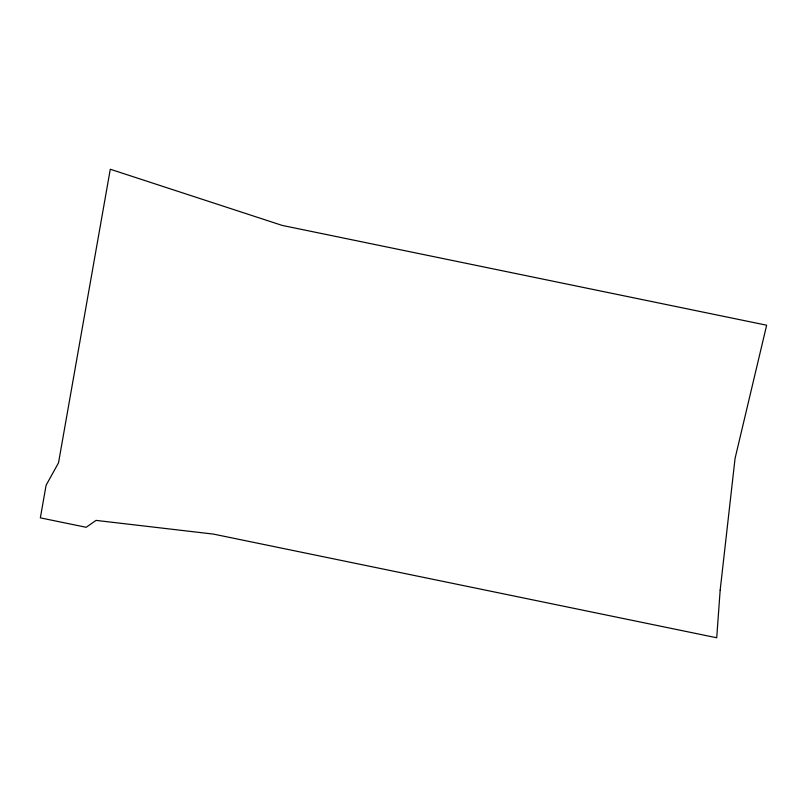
<?xml version="1.0" encoding="UTF-8"?>
<svg xmlns="http://www.w3.org/2000/svg" width="807" height="807" viewBox="0 0 807 807"><rect width="100%" height="100%" fill="white"/><g stroke="black" fill="none" stroke-linecap="round" stroke-linejoin="round"><path stroke-width="1.21" d="M720.167 590.139L716.717 637.762L213.472 534.103L96.063 520.394L86.157 527.294L40.35 517.852L46.09 485.279L58.518 462.825L110.287 169.238L282.228 225.425L766.65 325.211L735.056 458.487L720.167 590.139"/></g></svg>
